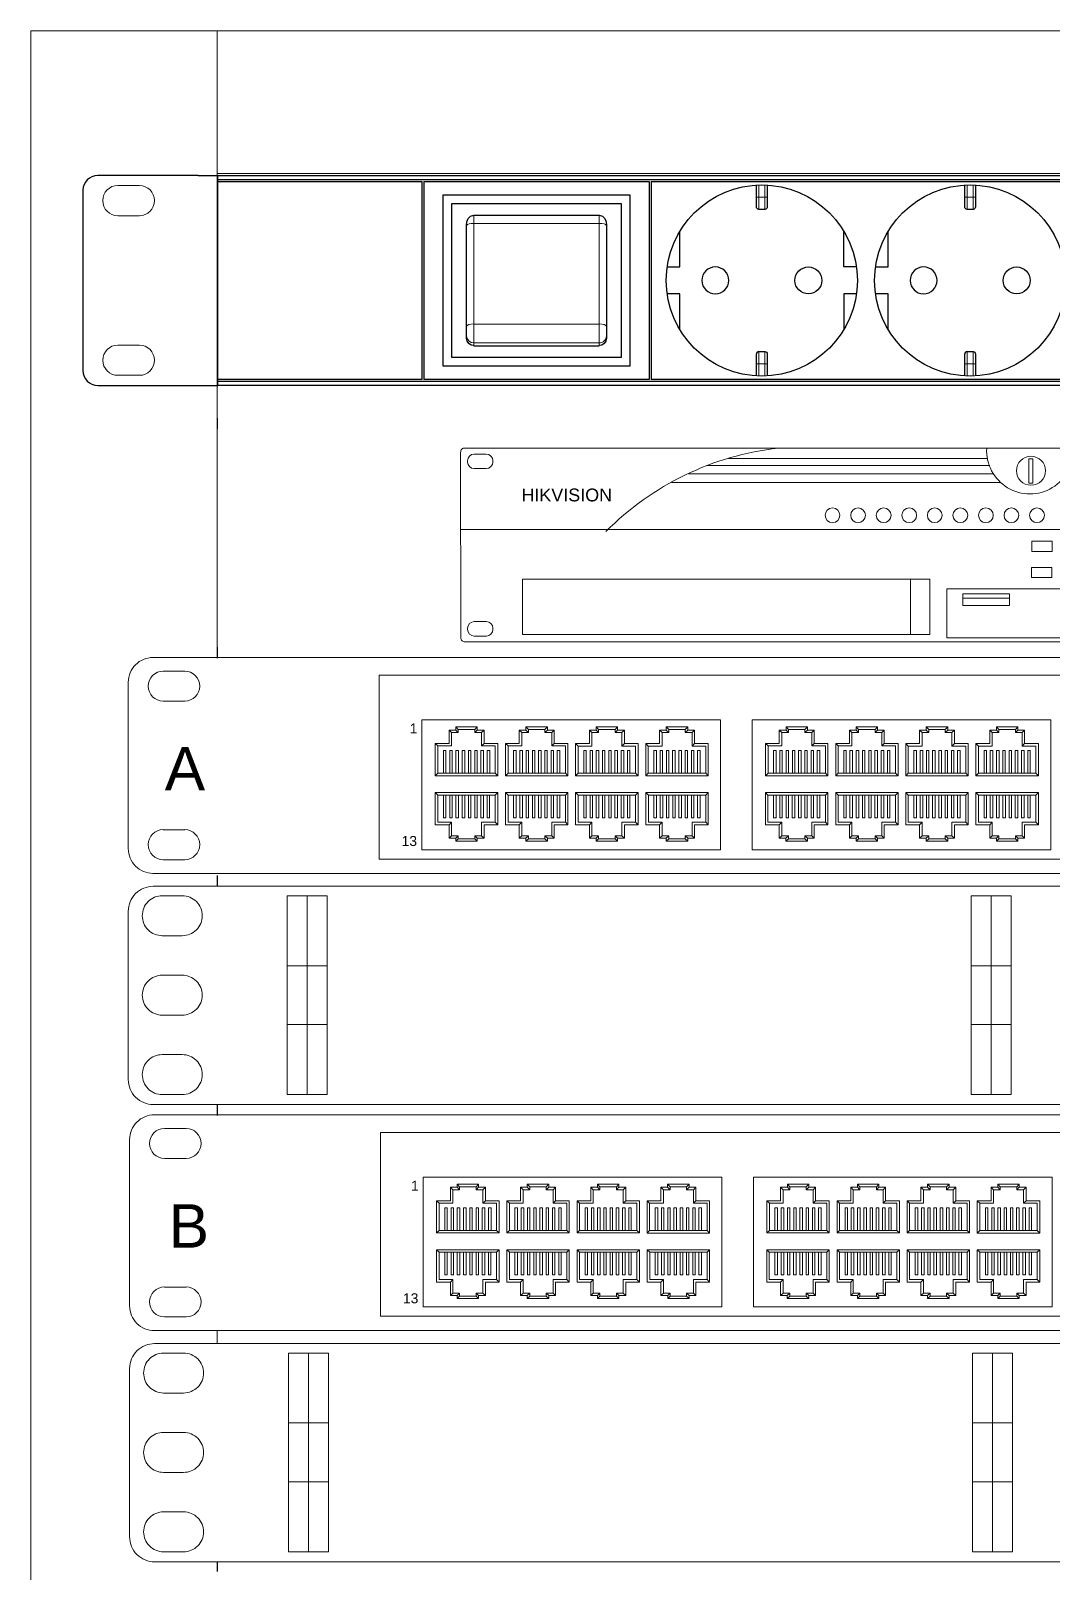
# Model space of a CAD drawing. Header units: millimetres. Extents: x 1256 to 2931, y 3298 to 3694.
# Drawn here: x 2044.6 to 2068.11, y 3470.78 to 3506.24 of the extents above; entities that cross this region are included whole.
import ezdxf

# ---------------------------------------------------------------- set-up
doc = ezdxf.new("R2010")
doc.units = ezdxf.units.MM
doc.layers.get('0').update_dxf_attribs({"color": 250, "lineweight": 5})
for name, color, linetype, lineweight in [('(B) 1U - NVR', 250, 'Continuous', 5), ('(C)1U - Gestion Cable', 250, 'Continuous', 5), ('Canales', 250, 'Continuous', 25), ('Rack 1 - 2', 250, 'Continuous', 5)]:
    doc.layers.add(name, color=color, linetype=linetype, lineweight=lineweight)
doc.layers.add('Top$20', color=7, linetype='Continuous', true_color=0xffffff)
doc.styles.get("Standard").update_dxf_attribs({"font": 'Arial.ttf'})

# ---------------------------------------------------------------- blocks, each defined once
blk = doc.blocks.new('1U - Peine Cable Rack')
at = {"layer": '(C)1U - Gestion Cable'}
for points in [[(-5.8, 37.7), (466.8, 37.7, -0.414214), (471.8, 32.7), (471.8, -1, -0.414214), (466.8, -6), (-5.8, -6, -0.414214), (-10.8, -1), (-10.8, 32.7, -0.414214)], [(-4, 27.8), (0, 27.8, 0.414214), (4, 31.8), (4, 31.8, 0.414214), (0, 35.8), (-4, 35.8, 0.414214), (-8, 31.8), (-8, 31.8, 0.414214)], [(-4, 11.9), (0, 11.9, 0.414214), (4, 15.9), (4, 15.9, 0.414214), (0, 19.9), (-4, 19.9, 0.414214), (-8, 15.9), (-8, 15.9, 0.414214)], [(-4, -4), (0, -4, 0.414214), (4, 0), (4, 0, 0.414214), (0, 4), (-4, 4, 0.414214), (-8, 0), (-8, 0, 0.414214)]]:
    blk.add_lwpolyline(points, format="xyb", close=True, dxfattribs=at)
for points in [[(25, 35.8), (21, 35.8), (21, 21.8), (25, 21.8)], [(25, 35.8), (29, 35.8), (29, 21.8), (25, 21.8)], [(162, 35.8), (158, 35.8), (158, 21.8), (162, 21.8)], [(162, 35.8), (166, 35.8), (166, 21.8), (162, 21.8)], [(25, 21.8), (21, 21.8), (21, 10), (25, 10)], [(25, 21.8), (29, 21.8), (29, 10), (25, 10)], [(162, 21.8), (158, 21.8), (158, 10), (162, 10)], [(162, 21.8), (166, 21.8), (166, 10), (162, 10)], [(25, 10), (21, 10), (21, -4), (25, -4)], [(25, 10), (29, 10), (29, -4), (25, -4)], [(162, 10), (158, 10), (158, -4), (162, -4)], [(162, 10), (166, 10), (166, -4), (162, -4)]]:
    blk.add_lwpolyline(points, close=True, dxfattribs=at)
blk = doc.blocks.new('1U - Switch 24P RJ45')
at = {"layer": '(C)1U - Gestion Cable', "lineweight": 5}
blk.add_lwpolyline([(30869, -8639), (-614, -8639, -0.414214), (-963, -8290), (-963, -5939, -0.414214), (-614, -5591), (32726, -5591)], format="xyb", dxfattribs=at)
at = {"lineweight": 5}
for p, q in [((-469, -5783), (-166, -5783)), ((2582, -5839), (17329, -5839)), ((2582, -8437), (2582, -5839)), ((-469, -6207), (-166, -6207)), ((3569, -6805), (3569, -6615)), ((3605, -6650), (3569, -6615)), ((3569, -6615), (3665, -6615)), ((3605, -6840), (3605, -6650)), ((3605, -6650), (3700, -6650)), ((3968, -6572), (3665, -6572)), ((3665, -6615), (3665, -6572)), ((3700, -6607), (3665, -6572)), ((3700, -6650), (3665, -6615)), ((3700, -6650), (3700, -6607)), ((3933, -6607), (3700, -6607)), ((3933, -6607), (3968, -6572)), ((3933, -6650), (3933, -6607)), ((3933, -6650), (3968, -6615)), ((4028, -6650), (3933, -6650)), ((3968, -6615), (3968, -6572)), ((4063, -6615), (3968, -6615)), ((4028, -6650), (4063, -6615)), ((4028, -6840), (4028, -6650)), ((4063, -6805), (4063, -6615)), ((4561, -6805), (4561, -6615)), ((4596, -6650), (4561, -6615)), ((4561, -6615), (4656, -6615)), ((4596, -6840), (4596, -6650)), ((4596, -6650), (4691, -6650)), ((4959, -6572), (4656, -6572)), ((4656, -6615), (4656, -6572)), ((4691, -6607), (4656, -6572)), ((4691, -6650), (4656, -6615)), ((4691, -6650), (4691, -6607)), ((4924, -6607), (4691, -6607)), ((4924, -6607), (4959, -6572)), ((4924, -6650), (4924, -6607)), ((4924, -6650), (4959, -6615)), ((5019, -6650), (4924, -6650)), ((4959, -6615), (4959, -6572)), ((5054, -6615), (4959, -6615)), ((5019, -6650), (5054, -6615)), ((5019, -6840), (5019, -6650)), ((5054, -6805), (5054, -6615)), ((5552, -6805), (5552, -6615)), ((5587, -6650), (5552, -6615)), ((5552, -6615), (5647, -6615)), ((5587, -6841), (5587, -6650)), ((5587, -6650), (5682, -6650)), ((5950, -6572), (5647, -6572)), ((5647, -6615), (5647, -6572)), ((5682, -6607), (5647, -6572)), ((5682, -6650), (5647, -6615)), ((5682, -6650), (5682, -6607)), ((5915, -6607), (5682, -6607)), ((5915, -6607), (5950, -6572)), ((5915, -6650), (5915, -6607)), ((5915, -6650), (5950, -6615)), ((6010, -6650), (5915, -6650)), ((5950, -6615), (5950, -6572)), ((6046, -6615), (5950, -6615)), ((6010, -6650), (6046, -6615)), ((6010, -6841), (6010, -6650)), ((6046, -6805), (6046, -6615)), ((6543, -6806), (6543, -6615)), ((6578, -6650), (6543, -6615)), ((6543, -6615), (6638, -6615)), ((6578, -6841), (6578, -6650)), ((6578, -6650), (6674, -6650)), ((6942, -6572), (6638, -6572)), ((6638, -6615), (6638, -6572)), ((6674, -6608), (6638, -6572)), ((6674, -6650), (6638, -6615)), ((6674, -6650), (6674, -6608)), ((6906, -6608), (6674, -6608)), ((6906, -6608), (6942, -6572)), ((6906, -6650), (6906, -6608)), ((6906, -6650), (6942, -6615)), ((7002, -6650), (6906, -6650)), ((6942, -6615), (6942, -6572)), ((7037, -6615), (6942, -6615)), ((7002, -6650), (7037, -6615)), ((7002, -6841), (7002, -6650)), ((7037, -6806), (7037, -6615)), ((8234, -6805), (8234, -6615)), ((8270, -6650), (8234, -6615)), ((8234, -6615), (8330, -6615)), ((8270, -6840), (8270, -6650)), ((8270, -6650), (8365, -6650)), ((8633, -6572), (8330, -6572)), ((8330, -6615), (8330, -6572)), ((8365, -6607), (8330, -6572)), ((8365, -6650), (8330, -6615)), ((8365, -6650), (8365, -6607)), ((8598, -6607), (8365, -6607)), ((8598, -6607), (8633, -6572)), ((8598, -6650), (8598, -6607)), ((8598, -6650), (8633, -6615)), ((8693, -6650), (8598, -6650)), ((8633, -6615), (8633, -6572)), ((8728, -6615), (8633, -6615)), ((8693, -6650), (8728, -6615)), ((8693, -6840), (8693, -6650)), ((8728, -6805), (8728, -6615)), ((9226, -6805), (9226, -6615)), ((9261, -6650), (9226, -6615)), ((9226, -6615), (9321, -6615)), ((9261, -6840), (9261, -6650)), ((9261, -6650), (9356, -6650)), ((9624, -6572), (9321, -6572)), ((9321, -6615), (9321, -6572)), ((9356, -6607), (9321, -6572)), ((9356, -6650), (9321, -6615)), ((9356, -6650), (9356, -6607)), ((9589, -6607), (9356, -6607)), ((9589, -6607), (9624, -6572)), ((9589, -6650), (9589, -6607)), ((9589, -6650), (9624, -6615)), ((9684, -6650), (9589, -6650)), ((9624, -6615), (9624, -6572)), ((9719, -6615), (9624, -6615)), ((9684, -6650), (9719, -6615)), ((9684, -6840), (9684, -6650)), ((9719, -6805), (9719, -6615)), ((10217, -6805), (10217, -6615)), ((10252, -6650), (10217, -6615)), ((10217, -6615), (10312, -6615)), ((10252, -6841), (10252, -6650)), ((10252, -6650), (10347, -6650)), ((10615, -6572), (10312, -6572)), ((10312, -6615), (10312, -6572)), ((10347, -6607), (10312, -6572)), ((10347, -6650), (10312, -6615)), ((10347, -6650), (10347, -6607)), ((10580, -6607), (10347, -6607)), ((10580, -6607), (10615, -6572)), ((10580, -6650), (10580, -6607)), ((10580, -6650), (10615, -6615)), ((10675, -6650), (10580, -6650)), ((10615, -6615), (10615, -6572)), ((10711, -6615), (10615, -6615)), ((10675, -6650), (10711, -6615)), ((10675, -6841), (10675, -6650)), ((10711, -6805), (10711, -6615)), ((11208, -6806), (11208, -6615)), ((11243, -6650), (11208, -6615)), ((11208, -6615), (11303, -6615)), ((11243, -6841), (11243, -6650)), ((11243, -6650), (11338, -6650)), ((11607, -6572), (11303, -6572)), ((11303, -6615), (11303, -6572)), ((11338, -6608), (11303, -6572)), ((11338, -6650), (11303, -6615)), ((11338, -6650), (11338, -6608)), ((11571, -6608), (11338, -6608)), ((11571, -6608), (11607, -6572)), ((11571, -6650), (11571, -6608)), ((11571, -6650), (11607, -6615)), ((11667, -6650), (11571, -6650)), ((11607, -6615), (11607, -6572)), ((11702, -6615), (11607, -6615)), ((11667, -6650), (11702, -6615)), ((11667, -6841), (11667, -6650)), ((11702, -6806), (11702, -6615)), ((3375, -7260), (3375, -6805)), ((3375, -6805), (3569, -6805)), ((3411, -6840), (3375, -6805)), ((3411, -7225), (3411, -6840)), ((3605, -6840), (3411, -6840)), ((3490, -7225), (3490, -6905)), ((3525, -6905), (3490, -6905)), ((3525, -7225), (3525, -6905)), ((3578, -7225), (3578, -6905)), ((3614, -6905), (3578, -6905)), ((3614, -7225), (3614, -6905)), ((3666, -7225), (3666, -6905)), ((3702, -6905), (3666, -6905)), ((3702, -7225), (3702, -6905)), ((3755, -7225), (3755, -6905)), ((3790, -6905), (3755, -6905)), ((3790, -7225), (3790, -6905)), ((3843, -7225), (3843, -6905)), ((3878, -6905), (3843, -6905)), ((3878, -7225), (3878, -6905)), ((3931, -7225), (3931, -6905)), ((3966, -6905), (3931, -6905)), ((3966, -7225), (3966, -6905)), ((4019, -7225), (4019, -6905)), ((4054, -6905), (4019, -6905)), ((4028, -6840), (4063, -6805)), ((4028, -6840), (4222, -6840)), ((4054, -7225), (4054, -6905)), ((4257, -6805), (4063, -6805)), ((4107, -6905), (4143, -6905)), ((4107, -7225), (4107, -6905)), ((4143, -7225), (4143, -6905)), ((4222, -7225), (4222, -6840)), ((4257, -7260), (4257, -6805)), ((4367, -7260), (4367, -6805)), ((4367, -6805), (4561, -6805)), ((4402, -6840), (4367, -6805)), ((4402, -7225), (4402, -6840)), ((4596, -6840), (4402, -6840)), ((4481, -7225), (4481, -6905)), ((4517, -6905), (4481, -6905)), ((4517, -7225), (4517, -6905)), ((4569, -7225), (4569, -6905)), ((4605, -6905), (4569, -6905)), ((4605, -7225), (4605, -6905)), ((4658, -7225), (4658, -6905)), ((4693, -6905), (4658, -6905)), ((4693, -7225), (4693, -6905)), ((4746, -7225), (4746, -6905)), ((4781, -6905), (4746, -6905)), ((4781, -7225), (4781, -6905)), ((4834, -7225), (4834, -6905)), ((4869, -6905), (4834, -6905)), ((4869, -7225), (4869, -6905)), ((4922, -7225), (4922, -6905)), ((4957, -6905), (4922, -6905)), ((4957, -7225), (4957, -6905)), ((5010, -7225), (5010, -6905)), ((5046, -6905), (5010, -6905)), ((5019, -6840), (5054, -6805)), ((5019, -6840), (5213, -6840)), ((5046, -7225), (5046, -6905)), ((5248, -6805), (5054, -6805)), ((5099, -6905), (5134, -6905)), ((5099, -7225), (5099, -6905)), ((5134, -7225), (5134, -6905)), ((5213, -7225), (5213, -6840)), ((5248, -7260), (5248, -6805)), ((5358, -7260), (5358, -6805)), ((5358, -6805), (5552, -6805)), ((5393, -6841), (5358, -6805)), ((5393, -7225), (5393, -6841)), ((5587, -6841), (5393, -6841)), ((5472, -7225), (5472, -6905)), ((5508, -6905), (5472, -6905)), ((5508, -7225), (5508, -6905)), ((5561, -7225), (5561, -6905)), ((5596, -6905), (5561, -6905)), ((5596, -7225), (5596, -6905)), ((5649, -7225), (5649, -6905)), ((5684, -6905), (5649, -6905)), ((5684, -7225), (5684, -6905)), ((5737, -7225), (5737, -6905)), ((5772, -6905), (5737, -6905)), ((5772, -7225), (5772, -6905)), ((5825, -7225), (5825, -6905)), ((5860, -6905), (5825, -6905)), ((5860, -7225), (5860, -6905)), ((5913, -7225), (5913, -6905)), ((5949, -6905), (5913, -6905)), ((5949, -7225), (5949, -6905)), ((6002, -7225), (6002, -6905)), ((6037, -6905), (6002, -6905)), ((6010, -6841), (6046, -6805)), ((6010, -6841), (6204, -6841)), ((6037, -7225), (6037, -6905)), ((6240, -6805), (6046, -6805)), ((6090, -6905), (6125, -6905)), ((6090, -7225), (6090, -6905)), ((6125, -7225), (6125, -6905)), ((6204, -7225), (6204, -6841)), ((6240, -7260), (6240, -6805)), ((6349, -7261), (6349, -6806)), ((6349, -6806), (6543, -6806)), ((6384, -6841), (6349, -6806)), ((6384, -7225), (6384, -6841)), ((6578, -6841), (6384, -6841)), ((6464, -7225), (6464, -6905)), ((6499, -6905), (6464, -6905)), ((6499, -7225), (6499, -6905)), ((6552, -7225), (6552, -6905)), ((6587, -6905), (6552, -6905)), ((6587, -7226), (6587, -6905)), ((6640, -7225), (6640, -6905)), ((6675, -6905), (6640, -6905)), ((6675, -7225), (6675, -6905)), ((6728, -7225), (6728, -6905)), ((6764, -6905), (6728, -6905)), ((6764, -7225), (6764, -6905)), ((6816, -7225), (6816, -6905)), ((6852, -6905), (6816, -6905)), ((6852, -7225), (6852, -6905)), ((6905, -7225), (6905, -6905)), ((6940, -6905), (6905, -6905)), ((6940, -7226), (6940, -6905)), ((6993, -7225), (6993, -6905)), ((7028, -6905), (6993, -6905)), ((7002, -6841), (7037, -6806)), ((7002, -6841), (7196, -6841)), ((7028, -7225), (7028, -6905)), ((7231, -6806), (7037, -6806)), ((7081, -6905), (7116, -6905)), ((7081, -7225), (7081, -6905)), ((7116, -7225), (7116, -6905)), ((7196, -7225), (7196, -6841)), ((7231, -7261), (7231, -6806)), ((8040, -7260), (8040, -6805)), ((8040, -6805), (8234, -6805)), ((8076, -6840), (8040, -6805)), ((8076, -7225), (8076, -6840)), ((8270, -6840), (8076, -6840)), ((8155, -7225), (8155, -6905)), ((8190, -6905), (8155, -6905)), ((8190, -7225), (8190, -6905)), ((8243, -7225), (8243, -6905)), ((8278, -6905), (8243, -6905)), ((8278, -7225), (8278, -6905)), ((8331, -7225), (8331, -6905)), ((8367, -6905), (8331, -6905)), ((8367, -7225), (8367, -6905)), ((8420, -7225), (8420, -6905)), ((8455, -6905), (8420, -6905)), ((8455, -7225), (8455, -6905)), ((8508, -7225), (8508, -6905)), ((8543, -6905), (8508, -6905)), ((8543, -7225), (8543, -6905)), ((8596, -7225), (8596, -6905)), ((8631, -6905), (8596, -6905)), ((8631, -7225), (8631, -6905)), ((8684, -7225), (8684, -6905)), ((8719, -6905), (8684, -6905)), ((8693, -6840), (8728, -6805)), ((8693, -6840), (8887, -6840)), ((8719, -7225), (8719, -6905)), ((8922, -6805), (8728, -6805)), ((8772, -6905), (8808, -6905)), ((8772, -7225), (8772, -6905)), ((8808, -7225), (8808, -6905)), ((8887, -7225), (8887, -6840)), ((8922, -7260), (8922, -6805)), ((9032, -7260), (9032, -6805)), ((9032, -6805), (9226, -6805)), ((9067, -6840), (9032, -6805)), ((9067, -7225), (9067, -6840)), ((9261, -6840), (9067, -6840)), ((9146, -7225), (9146, -6905)), ((9181, -6905), (9146, -6905)), ((9181, -7225), (9181, -6905)), ((9234, -7225), (9234, -6905)), ((9270, -6905), (9234, -6905)), ((9270, -7225), (9270, -6905)), ((9323, -7225), (9323, -6905)), ((9358, -6905), (9323, -6905)), ((9358, -7225), (9358, -6905)), ((9411, -7225), (9411, -6905)), ((9446, -6905), (9411, -6905)), ((9446, -7225), (9446, -6905)), ((9499, -7225), (9499, -6905)), ((9534, -6905), (9499, -6905)), ((9534, -7225), (9534, -6905)), ((9587, -7225), (9587, -6905)), ((9622, -6905), (9587, -6905)), ((9622, -7225), (9622, -6905)), ((9675, -7225), (9675, -6905)), ((9711, -6905), (9675, -6905)), ((9684, -6840), (9719, -6805)), ((9684, -6840), (9878, -6840)), ((9711, -7225), (9711, -6905)), ((9913, -6805), (9719, -6805)), ((9763, -6905), (9799, -6905)), ((9763, -7225), (9763, -6905)), ((9799, -7225), (9799, -6905)), ((9878, -7225), (9878, -6840)), ((9913, -7260), (9913, -6805)), ((10023, -7260), (10023, -6805)), ((10023, -6805), (10217, -6805)), ((10058, -6841), (10023, -6805)), ((10058, -7225), (10058, -6841)), ((10252, -6841), (10058, -6841)), ((10137, -7225), (10137, -6905)), ((10173, -6905), (10137, -6905)), ((10173, -7225), (10173, -6905)), ((10226, -7225), (10226, -6905)), ((10261, -6905), (10226, -6905)), ((10261, -7225), (10261, -6905)), ((10314, -7225), (10314, -6905)), ((10349, -6905), (10314, -6905)), ((10349, -7225), (10349, -6905)), ((10402, -7225), (10402, -6905)), ((10437, -6905), (10402, -6905)), ((10437, -7225), (10437, -6905)), ((10490, -7225), (10490, -6905)), ((10525, -6905), (10490, -6905)), ((10525, -7225), (10525, -6905)), ((10578, -7225), (10578, -6905)), ((10614, -6905), (10578, -6905)), ((10614, -7225), (10614, -6905)), ((10666, -7225), (10666, -6905)), ((10702, -6905), (10666, -6905)), ((10675, -6841), (10711, -6805)), ((10675, -6841), (10869, -6841)), ((10702, -7225), (10702, -6905)), ((10905, -6805), (10711, -6805)), ((10755, -6905), (10790, -6905)), ((10755, -7225), (10755, -6905)), ((10790, -7225), (10790, -6905)), ((10869, -7225), (10869, -6841)), ((10905, -7260), (10905, -6805)), ((11014, -7261), (11014, -6806)), ((11014, -6806), (11208, -6806)), ((11049, -6841), (11014, -6806)), ((11049, -7225), (11049, -6841)), ((11243, -6841), (11049, -6841)), ((11129, -7225), (11129, -6905)), ((11164, -6905), (11129, -6905)), ((11164, -7225), (11164, -6905)), ((11217, -7225), (11217, -6905)), ((11252, -6905), (11217, -6905)), ((11252, -7226), (11252, -6905)), ((11305, -7225), (11305, -6905)), ((11340, -6905), (11305, -6905)), ((11340, -7225), (11340, -6905)), ((11393, -7225), (11393, -6905)), ((11428, -6905), (11393, -6905)), ((11428, -7225), (11428, -6905)), ((11481, -7225), (11481, -6905)), ((11517, -6905), (11481, -6905)), ((11517, -7225), (11517, -6905)), ((11570, -7225), (11570, -6905)), ((11605, -6905), (11570, -6905)), ((11605, -7226), (11605, -6905)), ((11658, -7225), (11658, -6905)), ((11693, -6905), (11658, -6905)), ((11667, -6841), (11702, -6806)), ((11667, -6841), (11861, -6841)), ((11693, -7225), (11693, -6905)), ((11896, -6806), (11702, -6806)), ((11746, -6905), (11781, -6905)), ((11746, -7225), (11746, -6905)), ((11781, -7225), (11781, -6905)), ((11861, -7225), (11861, -6841)), ((11896, -7261), (11896, -6806)), ((3375, -7260), (3411, -7225)), ((4257, -7260), (3375, -7260)), ((3375, -7260), (3816, -7260)), ((4222, -7225), (3411, -7225)), ((4257, -7260), (4222, -7225)), ((4367, -7260), (4402, -7225)), ((5248, -7260), (4367, -7260)), ((4367, -7260), (4808, -7260)), ((5213, -7225), (4402, -7225)), ((5248, -7260), (5213, -7225)), ((5358, -7260), (5393, -7225)), ((6240, -7260), (5358, -7260)), ((5358, -7260), (5799, -7260)), ((6204, -7225), (5393, -7225)), ((6240, -7260), (6204, -7225)), ((6349, -7261), (6384, -7225)), ((7231, -7261), (6349, -7261)), ((6349, -7261), (6790, -7261)), ((7196, -7225), (6384, -7225)), ((7231, -7261), (7196, -7225)), ((8040, -7260), (8076, -7225)), ((8922, -7260), (8040, -7260)), ((8040, -7260), (8481, -7260)), ((8887, -7225), (8076, -7225)), ((8922, -7260), (8887, -7225)), ((9032, -7260), (9067, -7225)), ((9913, -7260), (9032, -7260)), ((9032, -7260), (9472, -7260)), ((9878, -7225), (9067, -7225)), ((9913, -7260), (9878, -7225)), ((10023, -7260), (10058, -7225)), ((10905, -7260), (10023, -7260)), ((10023, -7260), (10464, -7260)), ((10869, -7225), (10058, -7225)), ((10905, -7260), (10869, -7225)), ((11014, -7261), (11049, -7225)), ((11896, -7261), (11014, -7261)), ((11014, -7261), (11455, -7261)), ((11861, -7225), (11049, -7225)), ((11896, -7261), (11861, -7225)), ((3375, -7498), (4257, -7498)), ((3375, -7498), (3375, -7953)), ((3375, -7498), (3411, -7533)), ((3411, -7533), (4222, -7533)), ((3411, -7533), (3411, -7918)), ((3490, -7533), (3490, -7853)), ((3525, -7533), (3525, -7853)), ((3578, -7533), (3578, -7853)), ((3613, -7533), (3613, -7853)), ((3666, -7533), (3666, -7853)), ((3702, -7533), (3702, -7853)), ((3754, -7533), (3754, -7853)), ((3790, -7533), (3790, -7853)), ((4257, -7498), (3816, -7498)), ((3843, -7533), (3843, -7853)), ((3878, -7533), (3878, -7853)), ((3931, -7533), (3931, -7853)), ((3966, -7533), (3966, -7853)), ((4019, -7533), (4019, -7853)), ((4054, -7533), (4054, -7853)), ((4107, -7533), (4107, -7853)), ((4142, -7533), (4142, -7853)), ((4257, -7498), (4222, -7533)), ((4222, -7533), (4222, -7918)), ((4257, -7498), (4257, -7953)), ((4367, -7498), (5248, -7498)), ((4367, -7498), (4367, -7953)), ((4367, -7498), (4402, -7533)), ((4402, -7533), (5213, -7533)), ((4402, -7533), (4402, -7918)), ((4481, -7533), (4481, -7853)), ((4517, -7533), (4517, -7853)), ((4569, -7533), (4569, -7853)), ((4605, -7533), (4605, -7853)), ((4658, -7533), (4658, -7853)), ((4693, -7533), (4693, -7853)), ((4746, -7533), (4746, -7853)), ((4781, -7533), (4781, -7853)), ((5248, -7498), (4808, -7498)), ((4834, -7533), (4834, -7853)), ((4869, -7533), (4869, -7853)), ((4922, -7533), (4922, -7853)), ((4957, -7533), (4957, -7853)), ((5010, -7533), (5010, -7853)), ((5046, -7533), (5046, -7853)), ((5099, -7533), (5099, -7853)), ((5134, -7533), (5134, -7853)), ((5248, -7498), (5213, -7533)), ((5213, -7533), (5213, -7918)), ((5248, -7498), (5248, -7953)), ((5358, -7498), (6240, -7498)), ((5358, -7498), (5358, -7953)), ((5358, -7498), (5393, -7533)), ((5393, -7533), (6204, -7533)), ((5393, -7533), (5393, -7918)), ((5472, -7533), (5472, -7853)), ((5508, -7533), (5508, -7853)), ((5561, -7533), (5561, -7853)), ((5596, -7533), (5596, -7853)), ((5649, -7533), (5649, -7853)), ((5684, -7533), (5684, -7853)), ((5737, -7533), (5737, -7853)), ((5772, -7533), (5772, -7853)), ((6240, -7498), (5799, -7498)), ((5825, -7533), (5825, -7853)), ((5860, -7533), (5860, -7853)), ((5913, -7533), (5913, -7853)), ((5949, -7533), (5949, -7853)), ((6002, -7533), (6002, -7853)), ((6037, -7533), (6037, -7853)), ((6090, -7533), (6090, -7853)), ((6125, -7533), (6125, -7853)), ((6240, -7498), (6204, -7533)), ((6204, -7533), (6204, -7918)), ((6240, -7498), (6240, -7953)), ((6349, -7498), (7231, -7498)), ((6349, -7498), (6349, -7953)), ((6349, -7498), (6385, -7533)), ((6385, -7533), (7196, -7533)), ((6385, -7533), (6385, -7918)), ((6464, -7533), (6464, -7853)), ((6499, -7533), (6499, -7853)), ((6552, -7533), (6552, -7853)), ((6588, -7533), (6588, -7853)), ((6640, -7533), (6640, -7853)), ((6676, -7533), (6676, -7853)), ((6729, -7533), (6729, -7853)), ((6764, -7533), (6764, -7853)), ((7231, -7498), (6790, -7498)), ((6817, -7533), (6817, -7853)), ((6852, -7533), (6852, -7853)), ((6905, -7533), (6905, -7853)), ((6940, -7533), (6940, -7853)), ((6993, -7533), (6993, -7853)), ((7029, -7533), (7029, -7853)), ((7081, -7533), (7081, -7853)), ((7117, -7533), (7117, -7853)), ((7231, -7498), (7196, -7533)), ((7196, -7533), (7196, -7918)), ((7231, -7498), (7231, -7953)), ((8040, -7498), (8922, -7498)), ((8040, -7498), (8040, -7953)), ((8040, -7498), (8075, -7533)), ((8075, -7533), (8887, -7533)), ((8075, -7533), (8075, -7918)), ((8155, -7533), (8155, -7853)), ((8190, -7533), (8190, -7853)), ((8243, -7533), (8243, -7853)), ((8278, -7533), (8278, -7853)), ((8331, -7533), (8331, -7853)), ((8366, -7533), (8366, -7853)), ((8419, -7533), (8419, -7853)), ((8455, -7533), (8455, -7853)), ((8922, -7498), (8481, -7498)), ((8508, -7533), (8508, -7853)), ((8543, -7533), (8543, -7853)), ((8596, -7533), (8596, -7853)), ((8631, -7533), (8631, -7853)), ((8684, -7533), (8684, -7853)), ((8719, -7533), (8719, -7853)), ((8772, -7533), (8772, -7853)), ((8807, -7533), (8807, -7853)), ((8922, -7498), (8887, -7533)), ((8887, -7533), (8887, -7918)), ((8922, -7498), (8922, -7953)), ((9032, -7498), (9913, -7498)), ((9032, -7498), (9032, -7953)), ((9032, -7498), (9067, -7533)), ((9067, -7533), (9878, -7533)), ((9067, -7533), (9067, -7918)), ((9146, -7533), (9146, -7853)), ((9181, -7533), (9181, -7853)), ((9234, -7533), (9234, -7853)), ((9270, -7533), (9270, -7853)), ((9323, -7533), (9323, -7853)), ((9358, -7533), (9358, -7853)), ((9411, -7533), (9411, -7853)), ((9446, -7533), (9446, -7853)), ((9913, -7498), (9472, -7498)), ((9499, -7533), (9499, -7853)), ((9534, -7533), (9534, -7853)), ((9587, -7533), (9587, -7853)), ((9622, -7533), (9622, -7853)), ((9675, -7533), (9675, -7853)), ((9711, -7533), (9711, -7853)), ((9763, -7533), (9763, -7853)), ((9799, -7533), (9799, -7853)), ((9913, -7498), (9878, -7533)), ((9878, -7533), (9878, -7918)), ((9913, -7498), (9913, -7953)), ((10023, -7498), (10905, -7498)), ((10023, -7498), (10023, -7953)), ((10023, -7498), (10058, -7533)), ((10058, -7533), (10869, -7533)), ((10058, -7533), (10058, -7918)), ((10137, -7533), (10137, -7853)), ((10173, -7533), (10173, -7853)), ((10226, -7533), (10226, -7853)), ((10261, -7533), (10261, -7853)), ((10314, -7533), (10314, -7853)), ((10349, -7533), (10349, -7853)), ((10402, -7533), (10402, -7853)), ((10437, -7533), (10437, -7853)), ((10905, -7498), (10464, -7498)), ((10490, -7533), (10490, -7853)), ((10525, -7533), (10525, -7853)), ((10578, -7533), (10578, -7853)), ((10614, -7533), (10614, -7853)), ((10666, -7533), (10666, -7853)), ((10702, -7533), (10702, -7853)), ((10755, -7533), (10755, -7853)), ((10790, -7533), (10790, -7853)), ((10905, -7498), (10869, -7533)), ((10869, -7533), (10869, -7918)), ((10905, -7498), (10905, -7953)), ((11014, -7498), (11896, -7498)), ((11014, -7498), (11014, -7953)), ((11014, -7498), (11050, -7533)), ((11050, -7533), (11861, -7533)), ((11050, -7533), (11050, -7918)), ((11129, -7533), (11129, -7853)), ((11164, -7533), (11164, -7853)), ((11217, -7533), (11217, -7853)), ((11252, -7533), (11252, -7853)), ((11305, -7533), (11305, -7853)), ((11341, -7533), (11341, -7853)), ((11394, -7533), (11394, -7853)), ((11429, -7533), (11429, -7853)), ((11896, -7498), (11455, -7498)), ((11482, -7533), (11482, -7853)), ((11517, -7533), (11517, -7853)), ((11570, -7533), (11570, -7853)), ((11605, -7533), (11605, -7853)), ((11658, -7533), (11658, -7853)), ((11693, -7533), (11693, -7853)), ((11746, -7533), (11746, -7853)), ((11782, -7533), (11782, -7853)), ((11896, -7498), (11861, -7533)), ((11861, -7533), (11861, -7918)), ((11896, -7498), (11896, -7953)), ((-469, -8023), (-166, -8023)), ((3375, -7953), (3569, -7953)), ((3605, -7918), (3411, -7918)), ((3525, -7853), (3490, -7853)), ((3605, -7918), (3569, -7953)), ((3569, -7953), (3569, -8144)), ((3578, -7853), (3613, -7853)), ((3605, -7918), (3605, -8108)), ((3666, -7853), (3702, -7853)), ((3754, -7853), (3790, -7853)), ((3843, -7853), (3878, -7853)), ((3931, -7853), (3966, -7853)), ((4019, -7853), (4054, -7853)), ((4028, -7918), (4222, -7918)), ((4028, -7918), (4028, -8108)), ((4257, -7953), (4063, -7953)), ((4063, -7953), (4063, -8144)), ((4107, -7853), (4142, -7853)), ((4222, -7918), (4257, -7953)), ((4367, -7953), (4561, -7953)), ((4596, -7918), (4402, -7918)), ((4517, -7853), (4481, -7853)), ((4596, -7918), (4561, -7953)), ((4561, -7953), (4561, -8144)), ((4569, -7853), (4605, -7853)), ((4596, -7918), (4596, -8108)), ((4658, -7853), (4693, -7853)), ((4746, -7853), (4781, -7853)), ((4834, -7853), (4869, -7853)), ((4922, -7853), (4957, -7853)), ((5010, -7853), (5046, -7853)), ((5019, -7918), (5213, -7918)), ((5019, -7918), (5019, -8108)), ((5248, -7953), (5054, -7953)), ((5054, -7953), (5054, -8144)), ((5099, -7853), (5134, -7853)), ((5213, -7918), (5248, -7953)), ((5358, -7953), (5552, -7953)), ((5587, -7918), (5393, -7918)), ((5508, -7853), (5472, -7853)), ((5587, -7918), (5552, -7953)), ((5552, -7953), (5552, -8144)), ((5561, -7853), (5596, -7853)), ((5587, -7918), (5587, -8108)), ((5649, -7853), (5684, -7853)), ((5737, -7853), (5772, -7853)), ((5825, -7853), (5860, -7853)), ((5913, -7853), (5949, -7853)), ((6002, -7853), (6037, -7853)), ((6010, -7918), (6204, -7918)), ((6010, -7918), (6010, -8108)), ((6240, -7953), (6046, -7953)), ((6046, -7953), (6046, -8144)), ((6090, -7853), (6125, -7853)), ((6204, -7918), (6240, -7953)), ((6349, -7953), (6543, -7953)), ((6579, -7918), (6385, -7918)), ((6499, -7853), (6464, -7853)), ((6579, -7918), (6543, -7953)), ((6543, -7953), (6543, -8144)), ((6552, -7853), (6588, -7853)), ((6579, -7918), (6579, -8108)), ((6640, -7853), (6676, -7853)), ((6729, -7853), (6764, -7853)), ((6817, -7853), (6852, -7853)), ((6905, -7853), (6940, -7853)), ((6993, -7853), (7029, -7853)), ((7002, -7918), (7196, -7918)), ((7002, -7918), (7002, -8108)), ((7231, -7953), (7037, -7953)), ((7037, -7953), (7037, -8144)), ((7081, -7853), (7117, -7853)), ((7196, -7918), (7231, -7953)), ((8040, -7953), (8234, -7953)), ((8269, -7918), (8075, -7918)), ((8190, -7853), (8155, -7853)), ((8269, -7918), (8234, -7953)), ((8234, -7953), (8234, -8144)), ((8243, -7853), (8278, -7853)), ((8269, -7918), (8269, -8108)), ((8331, -7853), (8366, -7853)), ((8419, -7853), (8455, -7853)), ((8508, -7853), (8543, -7853)), ((8596, -7853), (8631, -7853)), ((8684, -7853), (8719, -7853)), ((8693, -7918), (8887, -7918)), ((8693, -7918), (8693, -8108)), ((8922, -7953), (8728, -7953)), ((8728, -7953), (8728, -8144)), ((8772, -7853), (8807, -7853)), ((8887, -7918), (8922, -7953)), ((9032, -7953), (9226, -7953)), ((9261, -7918), (9067, -7918)), ((9181, -7853), (9146, -7853)), ((9261, -7918), (9226, -7953)), ((9226, -7953), (9226, -8144)), ((9234, -7853), (9270, -7853)), ((9261, -7918), (9261, -8108)), ((9323, -7853), (9358, -7853)), ((9411, -7853), (9446, -7853)), ((9499, -7853), (9534, -7853)), ((9587, -7853), (9622, -7853)), ((9675, -7853), (9711, -7853)), ((9684, -7918), (9878, -7918)), ((9684, -7918), (9684, -8108)), ((9913, -7953), (9719, -7953)), ((9719, -7953), (9719, -8144)), ((9763, -7853), (9799, -7853)), ((9878, -7918), (9913, -7953)), ((10023, -7953), (10217, -7953)), ((10252, -7918), (10058, -7918)), ((10173, -7853), (10137, -7853)), ((10252, -7918), (10217, -7953)), ((10217, -7953), (10217, -8144)), ((10226, -7853), (10261, -7853)), ((10252, -7918), (10252, -8108)), ((10314, -7853), (10349, -7853)), ((10402, -7853), (10437, -7853)), ((10490, -7853), (10525, -7853)), ((10578, -7853), (10614, -7853)), ((10666, -7853), (10702, -7853)), ((10675, -7918), (10869, -7918)), ((10675, -7918), (10675, -8108)), ((10905, -7953), (10711, -7953)), ((10711, -7953), (10711, -8144)), ((10755, -7853), (10790, -7853)), ((10869, -7918), (10905, -7953)), ((11014, -7953), (11208, -7953)), ((11244, -7918), (11050, -7918)), ((11164, -7853), (11129, -7853)), ((11244, -7918), (11208, -7953)), ((11208, -7953), (11208, -8144)), ((11217, -7853), (11252, -7853)), ((11244, -7918), (11244, -8108)), ((11305, -7853), (11341, -7853)), ((11394, -7853), (11429, -7853)), ((11482, -7853), (11517, -7853)), ((11570, -7853), (11605, -7853)), ((11658, -7853), (11693, -7853)), ((11667, -7918), (11861, -7918)), ((11667, -7918), (11667, -8108)), ((11896, -7953), (11702, -7953)), ((11702, -7953), (11702, -8144)), ((11746, -7853), (11782, -7853)), ((11861, -7918), (11896, -7953)), ((3605, -8108), (3569, -8144)), ((3569, -8144), (3664, -8144)), ((3605, -8108), (3700, -8108)), ((3700, -8108), (3664, -8144)), ((3664, -8144), (3664, -8186)), ((3700, -8151), (3664, -8186)), ((3664, -8186), (3968, -8186)), ((3700, -8108), (3700, -8151)), ((3700, -8151), (3933, -8151)), ((3933, -8108), (3968, -8144)), ((4028, -8108), (3933, -8108)), ((3933, -8108), (3933, -8151)), ((3933, -8151), (3968, -8186)), ((4063, -8144), (3968, -8144)), ((3968, -8144), (3968, -8186)), ((4028, -8108), (4063, -8144)), ((4596, -8108), (4561, -8144)), ((4561, -8144), (4656, -8144)), ((4596, -8108), (4691, -8108)), ((4691, -8108), (4656, -8144)), ((4656, -8144), (4656, -8186)), ((4691, -8151), (4656, -8186)), ((4656, -8186), (4959, -8186)), ((4691, -8108), (4691, -8151)), ((4691, -8151), (4924, -8151)), ((4924, -8108), (4959, -8144)), ((5019, -8108), (4924, -8108)), ((4924, -8108), (4924, -8151)), ((4924, -8151), (4959, -8186)), ((5054, -8144), (4959, -8144)), ((4959, -8144), (4959, -8186)), ((5019, -8108), (5054, -8144)), ((5587, -8108), (5552, -8144)), ((5552, -8144), (5647, -8144)), ((5587, -8108), (5682, -8108)), ((5682, -8108), (5647, -8144)), ((5647, -8144), (5647, -8186)), ((5682, -8151), (5647, -8186)), ((5647, -8186), (5950, -8186)), ((5682, -8108), (5682, -8151)), ((5682, -8151), (5915, -8151)), ((5915, -8108), (5950, -8144)), ((6010, -8108), (5915, -8108)), ((5915, -8108), (5915, -8151)), ((5915, -8151), (5950, -8186)), ((6046, -8144), (5950, -8144)), ((5950, -8144), (5950, -8186)), ((6010, -8108), (6046, -8144)), ((6579, -8108), (6543, -8144)), ((6543, -8144), (6639, -8144)), ((6579, -8108), (6674, -8108)), ((6674, -8108), (6639, -8144)), ((6639, -8144), (6639, -8186)), ((6674, -8151), (6639, -8186)), ((6639, -8186), (6942, -8186)), ((6674, -8108), (6674, -8151)), ((6674, -8151), (6907, -8151)), ((6907, -8108), (6942, -8144)), ((7002, -8108), (6907, -8108)), ((6907, -8108), (6907, -8151)), ((6907, -8151), (6942, -8186)), ((7037, -8144), (6942, -8144)), ((6942, -8144), (6942, -8186)), ((7002, -8108), (7037, -8144)), ((8269, -8108), (8234, -8144)), ((8234, -8144), (8329, -8144)), ((8269, -8108), (8365, -8108)), ((8365, -8108), (8329, -8144)), ((8329, -8144), (8329, -8186)), ((8365, -8151), (8329, -8186)), ((8329, -8186), (8633, -8186)), ((8365, -8108), (8365, -8151)), ((8365, -8151), (8597, -8151)), ((8597, -8108), (8633, -8144)), ((8693, -8108), (8597, -8108)), ((8597, -8108), (8597, -8151)), ((8597, -8151), (8633, -8186)), ((8728, -8144), (8633, -8144)), ((8633, -8144), (8633, -8186)), ((8693, -8108), (8728, -8144)), ((9261, -8108), (9226, -8144)), ((9226, -8144), (9321, -8144)), ((9261, -8108), (9356, -8108)), ((9356, -8108), (9321, -8144)), ((9321, -8144), (9321, -8186)), ((9356, -8151), (9321, -8186)), ((9321, -8186), (9624, -8186)), ((9356, -8108), (9356, -8151)), ((9356, -8151), (9589, -8151)), ((9589, -8108), (9624, -8144)), ((9684, -8108), (9589, -8108)), ((9589, -8108), (9589, -8151)), ((9589, -8151), (9624, -8186)), ((9719, -8144), (9624, -8144)), ((9624, -8144), (9624, -8186)), ((9684, -8108), (9719, -8144)), ((10252, -8108), (10217, -8144)), ((10217, -8144), (10312, -8144)), ((10252, -8108), (10347, -8108)), ((10347, -8108), (10312, -8144)), ((10312, -8144), (10312, -8186)), ((10347, -8151), (10312, -8186)), ((10312, -8186), (10615, -8186)), ((10347, -8108), (10347, -8151)), ((10347, -8151), (10580, -8151)), ((10580, -8108), (10615, -8144)), ((10675, -8108), (10580, -8108)), ((10580, -8108), (10580, -8151)), ((10580, -8151), (10615, -8186)), ((10711, -8144), (10615, -8144)), ((10615, -8144), (10615, -8186)), ((10675, -8108), (10711, -8144)), ((11244, -8108), (11208, -8144)), ((11208, -8144), (11304, -8144)), ((11244, -8108), (11339, -8108)), ((11339, -8108), (11304, -8144)), ((11304, -8144), (11304, -8186)), ((11339, -8151), (11304, -8186)), ((11304, -8186), (11607, -8186)), ((11339, -8108), (11339, -8151)), ((11339, -8151), (11572, -8151)), ((11572, -8108), (11607, -8144)), ((11667, -8108), (11572, -8108)), ((11572, -8108), (11572, -8151)), ((11572, -8151), (11607, -8186)), ((11702, -8144), (11607, -8144)), ((11607, -8144), (11607, -8186)), ((11667, -8108), (11702, -8144)), ((-469, -8446), (-166, -8446)), ((17329, -8437), (2582, -8437))]:
    blk.add_line(p, q, dxfattribs=at)
for points in [[(3186, -6470), (7405, -6470), (7405, -8305), (3186, -8305)], [(7851, -6470), (12070, -6470), (12070, -8305), (7851, -8305)]]:
    blk.add_lwpolyline(points, close=True, dxfattribs=at)
for centre, start, end in [((-469, -5995), 90, 270), ((-166, -5995), 270, 90), ((-469, -8234), 90, 270), ((-166, -8234), 270, 90)]:
    blk.add_arc(centre, 212, start, end, dxfattribs=at)
at = {"lineweight": 5, "char_height": 141.1, "width": 227.15, "attachment_point": 1}
for s, insert in [('{\\fArial|b0|i0|c0|p34;1}', (3013, -6522)), ('{\\fArial|b0|i0|c0|p34;13}', (2898, -8112))]:
    blk.add_mtext(s, dxfattribs=dict(at, insert=insert))

msp = doc.modelspace()

# ---------------------------------------------------------------- linework, layer by layer
at = {"layer": '(B) 1U - NVR'}
for p, q in [((2048.89, 3497.081), (2048.89, 3491.809)), ((2061.382, 3492.184), (2056.708, 3492.184))]:
    msp.add_line(p, q, dxfattribs=at)
at = {"layer": '(B) 1U - NVR', "color": 0}
for p, q in [((2060.661, 3496.402), (2066.628, 3496.402)), ((2059.74, 3496.052), (2066.755, 3496.052)), ((2060.163, 3496.243), (2066.67, 3496.243)), ((2059.347, 3495.851), (2066.925, 3495.851)), ((2054.497, 3494.769), (2071.847, 3494.766))]:
    msp.add_line(p, q, dxfattribs=at)
at = {"layer": '(B) 1U - NVR', "color": 5}
msp.add_line((2054.497, 3494.311), (2054.496, 3494.511), dxfattribs=at)
at = {"layer": '(B) 1U - NVR'}
for points in [[(2078.934, 3494.514, -0.004607), (2078.934, 3494.516), (2078.934, 3494.516), (2078.934, 3496.542, 0.414021), (2078.833, 3496.643), (2078.833, 3496.643), (2054.597, 3496.643, 0.457803), (2054.496, 3496.542), (2054.496, 3496.542), (2054.496, 3494.511)], [(2054.807, 3496.504), (2054.807, 3496.504), (2055.086, 3496.504, -0.401538), (2055.238, 3496.352), (2055.238, 3496.352), (2055.238, 3496.321, -0.401538), (2055.086, 3496.169), (2055.086, 3496.169), (2054.807, 3496.169, -0.401538), (2054.655, 3496.321), (2054.655, 3496.321), (2054.655, 3496.347, -0.409645), (2054.807, 3496.504), (2054.807, 3496.504)], [(2054.497, 3494.313, 0.005693), (2054.497, 3494.311), (2054.497, 3494.311), (2054.497, 3492.28, 0.414214), (2054.599, 3492.184), (2054.599, 3492.184)], [(2054.599, 3492.184), (2078.834, 3492.184), (2078.834, 3492.184), (2078.834, 3492.184, 0.41425), (2078.936, 3492.285), (2078.936, 3492.285), (2078.936, 3494.311, 0.002077), (2078.936, 3494.312, 0.002077)], [(2054.809, 3492.652), (2054.809, 3492.652), (2055.087, 3492.652, -0.401538), (2055.239, 3492.5), (2055.239, 3492.5), (2055.239, 3492.47, -0.401538), (2055.087, 3492.318), (2055.087, 3492.318), (2054.809, 3492.318, -0.401538), (2054.657, 3492.47), (2054.657, 3492.47), (2054.657, 3492.495, -0.409645), (2054.809, 3492.652), (2054.809, 3492.652)]]:
    msp.add_lwpolyline(points, format="xyb", dxfattribs=at)
at = {"layer": '(B) 1U - NVR', "color": 0}
for points in [[(2067.574, 3496.395), (2067.665, 3496.395), (2067.665, 3495.836), (2067.574, 3495.836)], [(2067.639, 3494.499), (2068.107, 3494.499), (2068.107, 3494.265), (2067.639, 3494.265)], [(2067.633, 3493.898), (2068.102, 3493.898), (2068.102, 3493.664), (2067.633, 3493.664)], [(2055.919, 3493.625), (2064.848, 3493.625), (2064.848, 3492.354), (2055.919, 3492.354)], [(2064.844, 3493.627), (2065.292, 3493.627), (2065.292, 3492.356), (2064.844, 3492.356)], [(2065.682, 3493.4), (2069.575, 3493.4), (2069.577, 3492.277), (2065.684, 3492.277)], [(2066.052, 3493.285), (2067.124, 3493.285), (2067.124, 3493.187), (2066.052, 3493.187)], [(2066.053, 3493.286), (2067.124, 3493.286), (2067.124, 3493.021), (2066.053, 3493.021)]]:
    msp.add_lwpolyline(points, close=True, dxfattribs=at)
at = {"layer": '(B) 1U - NVR'}
msp.add_lwpolyline([(2054.599, 3492.184), (2054.599, 3492.184), (2054.599, 3492.184), (2054.599, 3492.184)], close=True, dxfattribs=at)
at = {"layer": '(B) 1U - NVR', "color": 0}
for centre, radius in [((2067.62, 3496.12), 0.334), ((2063.053, 3495.096), 0.17), ((2063.641, 3495.096), 0.17), ((2064.229, 3495.096), 0.17), ((2064.818, 3495.096), 0.17), ((2065.406, 3495.096), 0.17), ((2065.994, 3495.096), 0.17), ((2066.582, 3495.096), 0.17), ((2067.17, 3495.096), 0.17), ((2067.758, 3495.096), 0.17)]:
    msp.add_circle(centre, radius, dxfattribs=at)
for centre, radius, start, end in [((2062.549, 3490.047), 6.636, 96.4158, 135.2425), ((2067.595, 3496.583), 0.996, 176.833, 3.3746)]:
    msp.add_arc(centre, radius, start, end, dxfattribs=at)
for p, q in [((2048.89, 3502.954), (2048.89, 3506.239)), ((2046.607, 3498.315), (2047.104, 3498.315)), ((2048.89, 3476.341), (2048.89, 3476.043))]:
    msp.add_line(p, q)
at = {"lineweight": 5}
for p, q in [((2046.607, 3502.681), (2047.104, 3502.681)), ((2046.607, 3501.987), (2047.104, 3501.987)), ((2046.607, 3499.009), (2047.104, 3499.009))]:
    msp.add_line(p, q, dxfattribs=at)
for centre, radius, start, end in [((2046.607, 3502.334), 0.348, 90, 270), ((2047.104, 3502.334), 0.347, 270, 90), ((2046.607, 3498.662), 0.347, 90, 270), ((2047.104, 3498.662), 0.347, 270, 90)]:
    msp.add_arc(centre, radius, start, end, dxfattribs=at)
at = {"layer": 'Canales'}
for p, q in [((2048.89, 3497.331), (2048.89, 3497.081)), ((2048.89, 3492.059), (2048.89, 3491.809)), ((2048.89, 3486.812), (2048.89, 3486.562)), ((2048.89, 3481.541), (2048.89, 3481.291)), ((2048.89, 3471.022), (2048.89, 3470.796))]:
    msp.add_line(p, q, dxfattribs=at)
at = {"layer": 'Rack 1 - 2'}
for p, q in [((2104.604, 3506.239), (2044.604, 3506.239)), ((2044.604, 3506.239), (2044.604, 3446.239)), ((2084.057, 3502.954), (2048.89, 3502.954)), ((2048.89, 3502.954), (2048.89, 3502.328)), ((2048.89, 3502.328), (2048.89, 3497.331))]:
    msp.add_line(p, q, dxfattribs=at)
at = {"layer": 'Top$20', "color": 7, "linetype": 'Continuous', "lineweight": 25}
for p, q in [((2048.459, 3502.91), (2046.143, 3502.91)), ((2048.459, 3502.91), (2048.91, 3502.91)), ((2048.91, 3502.91), (2098.358, 3502.91)), ((2048.91, 3502.82), (2048.91, 3502.91)), ((2048.91, 3502.775), (2048.91, 3502.82)), ((2048.91, 3502.82), (2098.358, 3502.82)), ((2048.91, 3502.775), (2053.601, 3502.775)), ((2048.91, 3498.219), (2048.91, 3502.775)), ((2053.601, 3502.775), (2053.601, 3498.219)), ((2053.646, 3502.775), (2058.837, 3502.775)), ((2053.646, 3502.775), (2053.646, 3498.219)), ((2058.837, 3502.775), (2058.837, 3498.219)), ((2058.882, 3502.775), (2068.593, 3502.775)), ((2058.882, 3502.775), (2058.882, 3498.219)), ((2061.303, 3502.414), (2061.303, 3502.693)), ((2061.551, 3502.693), (2061.551, 3502.414)), ((2066.095, 3502.414), (2066.095, 3502.693)), ((2066.344, 3502.693), (2066.344, 3502.414)), ((2045.805, 3502.572), (2045.805, 3498.422)), ((2054.097, 3498.529), (2054.097, 3502.465)), ((2054.097, 3502.465), (2058.386, 3502.465)), ((2058.386, 3502.465), (2058.386, 3498.529)), ((2061.303, 3502.189), (2061.303, 3502.414)), ((2061.551, 3502.414), (2061.551, 3502.189)), ((2066.095, 3502.189), (2066.095, 3502.414)), ((2066.344, 3502.414), (2066.344, 3502.189)), ((2054.294, 3502.268), (2058.189, 3502.268)), ((2054.294, 3498.727), (2054.294, 3502.268)), ((2054.802, 3501.997), (2057.681, 3501.997)), ((2058.189, 3502.268), (2058.189, 3498.727)), ((2061.495, 3502.132), (2061.359, 3502.132)), ((2066.287, 3502.132), (2066.152, 3502.132)), ((2054.633, 3499.444), (2054.633, 3501.716)), ((2057.851, 3501.716), (2057.851, 3499.444)), ((2059.538, 3500.807), (2059.538, 3501.623)), ((2063.316, 3500.807), (2063.316, 3501.623)), ((2064.331, 3500.807), (2064.331, 3501.623)), ((2059.25, 3500.807), (2059.538, 3500.807)), ((2063.604, 3500.807), (2063.316, 3500.807)), ((2064.043, 3500.807), (2064.331, 3500.807)), ((2059.538, 3500.187), (2059.25, 3500.187)), ((2059.538, 3499.371), (2059.538, 3500.187)), ((2063.604, 3500.187), (2063.316, 3500.187)), ((2063.316, 3500.187), (2063.316, 3499.371)), ((2064.331, 3500.187), (2064.043, 3500.187)), ((2064.331, 3499.371), (2064.331, 3500.187)), ((2054.633, 3499.226), (2054.633, 3499.444)), ((2054.633, 3499.167), (2054.633, 3499.226)), ((2057.851, 3499.444), (2057.851, 3499.226)), ((2057.851, 3499.226), (2057.851, 3499.167)), ((2054.802, 3498.997), (2057.681, 3498.997)), ((2061.303, 3498.58), (2061.303, 3498.806)), ((2061.359, 3498.862), (2061.495, 3498.862)), ((2061.551, 3498.806), (2061.551, 3498.58)), ((2066.095, 3498.58), (2066.095, 3498.806)), ((2066.152, 3498.862), (2066.287, 3498.862)), ((2066.344, 3498.806), (2066.344, 3498.58)), ((2058.386, 3498.529), (2054.097, 3498.529)), ((2058.189, 3498.727), (2054.294, 3498.727)), ((2061.303, 3498.302), (2061.303, 3498.58)), ((2061.551, 3498.58), (2061.551, 3498.302)), ((2066.095, 3498.302), (2066.095, 3498.58)), ((2066.344, 3498.58), (2066.344, 3498.302)), ((2046.143, 3498.084), (2048.459, 3498.084)), ((2048.459, 3498.084), (2048.91, 3498.084)), ((2048.91, 3498.174), (2048.91, 3498.219)), ((2053.601, 3498.219), (2048.91, 3498.219)), ((2098.358, 3498.174), (2048.91, 3498.174)), ((2048.91, 3498.084), (2048.91, 3498.174)), ((2098.358, 3498.084), (2048.91, 3498.084)), ((2058.837, 3498.219), (2053.646, 3498.219)), ((2068.593, 3498.219), (2058.882, 3498.219))]:
    msp.add_line(p, q, dxfattribs=at)
at = {"layer": 'Top$20', "color": 7, "linetype": 'Continuous', "lineweight": 13}
for p, q in [((2061.359, 3502.695), (2061.359, 3502.414)), ((2061.495, 3502.414), (2061.495, 3502.695)), ((2066.152, 3502.695), (2066.152, 3502.414)), ((2066.287, 3502.414), (2066.287, 3502.695)), ((2061.359, 3502.414), (2061.303, 3502.414)), ((2061.359, 3502.414), (2061.495, 3502.414)), ((2061.359, 3502.414), (2061.359, 3502.132)), ((2061.551, 3502.414), (2061.495, 3502.414)), ((2061.495, 3502.132), (2061.495, 3502.414)), ((2066.152, 3502.414), (2066.095, 3502.414)), ((2066.152, 3502.414), (2066.287, 3502.414)), ((2066.152, 3502.414), (2066.152, 3502.132)), ((2066.344, 3502.414), (2066.287, 3502.414)), ((2066.287, 3502.132), (2066.287, 3502.414)), ((2054.802, 3501.997), (2054.802, 3501.811)), ((2057.681, 3501.811), (2057.681, 3501.997)), ((2057.681, 3501.811), (2054.802, 3501.811)), ((2054.802, 3501.811), (2054.802, 3499.495)), ((2057.681, 3499.495), (2057.681, 3501.811)), ((2054.802, 3499.495), (2057.681, 3499.495)), ((2054.802, 3499.495), (2054.802, 3499.06)), ((2057.681, 3499.06), (2057.681, 3499.495)), ((2054.802, 3499.06), (2054.802, 3498.997)), ((2057.681, 3499.06), (2054.802, 3499.06)), ((2057.681, 3498.997), (2057.681, 3499.06)), ((2061.359, 3498.862), (2061.359, 3498.58)), ((2061.495, 3498.58), (2061.495, 3498.862)), ((2066.152, 3498.862), (2066.152, 3498.58)), ((2066.287, 3498.58), (2066.287, 3498.862)), ((2061.359, 3498.58), (2061.303, 3498.58)), ((2061.359, 3498.58), (2061.359, 3498.299)), ((2061.495, 3498.58), (2061.359, 3498.58)), ((2061.495, 3498.299), (2061.495, 3498.58)), ((2061.495, 3498.58), (2061.551, 3498.58)), ((2066.152, 3498.58), (2066.095, 3498.58)), ((2066.152, 3498.58), (2066.152, 3498.299)), ((2066.287, 3498.58), (2066.152, 3498.58)), ((2066.287, 3498.58), (2066.344, 3498.58)), ((2066.287, 3498.299), (2066.287, 3498.58))]:
    msp.add_line(p, q, dxfattribs=at)
at = {"layer": 'Top$20', "color": 7, "linetype": 'Continuous', "lineweight": 25}
for points in [[(2054.633, 3501.764), (2054.641, 3501.844), (2054.669, 3501.919), (2054.725, 3501.975), (2054.802, 3501.997)], [(2057.681, 3501.997), (2057.758, 3501.975), (2057.814, 3501.919), (2057.842, 3501.844), (2057.85, 3501.764)]]:
    msp.add_lwpolyline(points, dxfattribs=at)
for centre, radius in [((2061.427, 3500.497), 2.199), ((2066.22, 3500.497), 2.199), ((2062.498, 3500.497), 0.31), ((2067.291, 3500.497), 0.31)]:
    msp.add_circle(centre, radius, dxfattribs=at)
at = {"layer": 'Top$20', "color": 7, "linetype": 'Continuous', "lineweight": 25, "extrusion": (0, 0, -1)}
for centre in [(-2060.356, 3500.497), (-2065.148, 3500.497)]:
    msp.add_circle(centre, 0.31, dxfattribs=at)
at = {"layer": 'Top$20', "color": 7, "linetype": 'Continuous', "lineweight": 25}
for centre, radius, start, end in [((2046.143, 3502.572), 0.338, 90, 180), ((2061.359, 3498.806), 0.0564, 90, 180), ((2066.152, 3498.806), 0.0564, 90, 180), ((2046.143, 3498.422), 0.338, 180, 270)]:
    msp.add_arc(centre, radius, start, end, dxfattribs=at)
at = {"layer": 'Top$20', "color": 7, "linetype": 'Continuous', "lineweight": 25, "extrusion": (0, 0, -1)}
for centre, radius, start, end in [((-2061.359, 3502.189), 0.0564, 270, 0), ((-2061.495, 3502.189), 0.0564, 180, 270), ((-2066.152, 3502.189), 0.0564, 270, 0), ((-2066.287, 3502.189), 0.0564, 180, 270), ((-2054.802, 3499.167), 0.169, 270, 0), ((-2057.681, 3499.167), 0.169, 180, 270), ((-2061.495, 3498.806), 0.0564, 90, 180), ((-2066.287, 3498.806), 0.0564, 90, 180)]:
    msp.add_arc(centre, radius, start, end, dxfattribs=at)
at = {"layer": 'Top$20', "color": 7, "linetype": 'Continuous', "lineweight": 13}
for centre, ratio, start_param, end_param in [((2054.802, 3501.759), 0.306425, 4.712389, 6.195627), ((2057.681, 3501.759), 0.306425, 3.229151, 4.712389), ((2054.802, 3499.444), 0.306425, 4.712389, 6.283185), ((2057.681, 3499.444), 0.306425, 3.141593, 4.712389), ((2054.802, 3499.226), 0.980894, 0, 1.570796), ((2057.681, 3499.226), 0.980894, 1.570796, 3.141593)]:
    msp.add_ellipse(centre, major_axis=(-0.169, 0), ratio=ratio, start_param=start_param, end_param=end_param, dxfattribs=at)
at = {"layer": 'Top$20', "color": 7, "linetype": 'Continuous', "lineweight": 25, "extrusion": (0, 0, -1)}
for centre, major_axis, start_param, end_param in [((2054.802, 3501.716), (0, 0.552), 4.712389, 4.799948), ((2057.681, 3501.716), (0, -0.552), 4.62483, 4.712389)]:
    msp.add_ellipse(centre, major_axis=major_axis, ratio=0.306425, start_param=start_param, end_param=end_param, dxfattribs=at)

# ---------------------------------------------------------------- block references
for name, p, xscale, yscale, zscale in [('1U - Switch 24P RJ45', (2048.416, 3500.929), 0.001628646472608354, 0.001628646472608354, 0.001628646472608354), ('1U - Peine Cable Rack', (2048.089, 3482.23), 0.1149004857262601, 0.1149004857262601, 0.1149004857262601), ('1U - Switch 24P RJ45', (2048.447, 3490.41), 0.001628646472608354, 0.001628646472608354, 0.001628646472608354), ('1U - Peine Cable Rack', (2048.12, 3471.711), 0.1149004857262601, 0.1149004857262601, 0.1149004857262601)]:
    msp.add_blockref(name, p, dxfattribs=dict(xscale=xscale, yscale=yscale, zscale=zscale))

# ---------------------------------------------------------------- texts
at = {"layer": '(B) 1U - NVR', "color": 3}
msp.add_text('HIKVISION', height=0.2954, dxfattribs=at).set_placement((2055.894, 3495.415))
at = {"layer": '(B) 1U - NVR', "char_height": 1, "attachment_point": 1}
for s, insert in [('\\pi0.03308;A', (2047.652, 3489.766)), ('\\pi0.12244;B', (2047.652, 3479.248))]:
    msp.add_mtext_dynamic_manual_height_columns(s, width=1, gutter_width=12.5, heights=[1], dxfattribs=dict(at, insert=insert))

doc.saveas('drawing.dxf')
